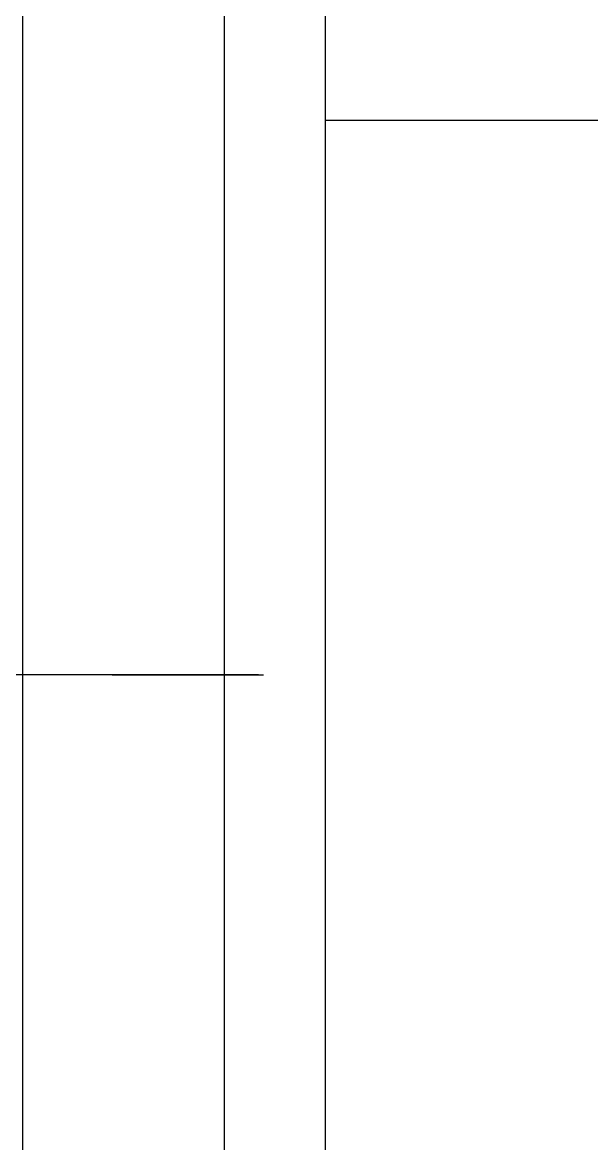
# Model space of a CAD drawing. Extents: x -684 to 8, y -39 to 438.
# Drawn here: x -508.96 to -503.32, y 7.91 to 19.03 of the extents above; entities that cross this region are included whole.
import ezdxf

# ---------------------------------------------------------------- set-up
doc = ezdxf.new("R2010")
doc.units = 0
doc.linetypes.add('CENTER', pattern=[12, 7.5, -1.5, 1.5, -1.5])
doc.linetypes.add('CONTINOUS', pattern=[0])
doc.layers.get('0').update_dxf_attribs({"linetype": 'CONTINUOUS'})
doc.layers.add('CENTER', color=1, linetype='CENTER')

msp = doc.modelspace()

# ---------------------------------------------------------------- linework, layer by layer
at = {"color": 7, "linetype": 'CONTINOUS'}
for p, q in [((-506.957, 70.061), (-506.957, -9.939)), ((-505.957, 70.061), (-505.957, -9.939)), ((-508.957, 68.061), (-508.957, -7.939)), ((-505.957, 18.061), (-6.957, 18.061))]:
    msp.add_line(p, q, dxfattribs=at)
at = {"layer": 'CENTER', "color": 1, "linetype": 'CENTER'}
for p, q in [((-541.067, 12.561), (-505.957, 12.561)), ((-506.618, 12.561), (-514.727, 12.561))]:
    msp.add_line(p, q, dxfattribs=at)

doc.saveas('drawing.dxf')
